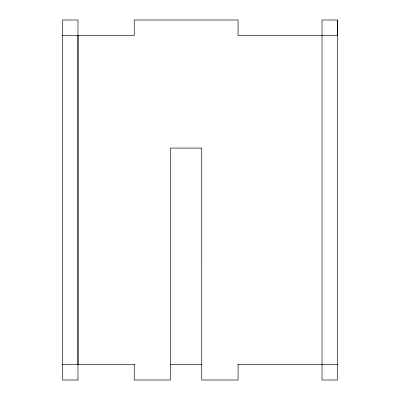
<?xml version="1.0" encoding="UTF-8"?>
<svg xmlns="http://www.w3.org/2000/svg" width="400" height="400" viewBox="0 0 400 400"><rect width="100%" height="100%" fill="white"/><g stroke="black" fill="none" stroke-linecap="round" stroke-linejoin="round"><path stroke-width="0.6" d="M337.605 20L337.605 380L322.03 380L322.03 20L337.605 20L337.605 35.575L238.065 35.575L238.09 20L134.24 20L134.24 35.575L62.39 35.575M62.39 364.425L134.79 364.425M170.34 364.425L201.57 364.425M237.745 364.425L337.605 364.425M77.97 380L62.39 380L62.39 20L77.97 20L77.97 380M238.09 364.425L238.09 380L201.74 380L201.745 148.075L170.59 148.075L170.59 380L134.24 380L134.245 364.425M77.99 35.575L77.99 364.425"/></g></svg>
